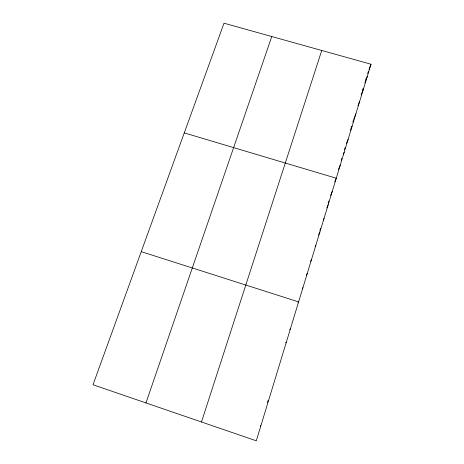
<?xml version="1.0" encoding="UTF-8"?>
<svg xmlns="http://www.w3.org/2000/svg" width="464" height="464" viewBox="0 0 464 464"><rect width="100%" height="100%" fill="white"/><g stroke="black" fill="none" stroke-linecap="round" stroke-linejoin="round"><path stroke-width="0.7" d="M267.438 402.497L268.07 400.42M319.893 230.37L320.502 228.375M328.222 203.029L328.848 200.97M341.243 160.295L341.858 158.282M344.491 149.64L345.1 147.651M350.97 128.377L351.602 126.312M352.86 122.177L353.493 120.112M362.593 90.242L363.208 88.23M365.858 79.53L366.467 77.534M367.685 73.544L368.288 71.543M370.991 64.223L256.296 440.8L93.009 384.755L224.008 23.2L370.991 64.223L368.996 69.548M201.469 421.979L321.738 50.477M145.963 402.926L271.771 36.528M364.843 82.859L367.268 76.45M361.16 94.946L363.509 88.781M357.953 105.815L359.722 101.222M353.701 119.422L355.9 113.773M350.453 130.477L352.043 126.434M346.364 143.689L348.151 139.212M343.244 154.524L344.224 152.099M338.389 169.673L340.263 165.103M334.73 181.9L336.267 178.228L184.266 132.89M330.53 195.466L332.236 191.47M326.813 207.918L328.164 204.833M323.292 220.023L324.058 218.318M318.472 235.028L319.911 231.93M315.189 246.778L315.729 245.665M310.567 261.377L311.506 259.527M306.379 275.129L307.243 273.522M302.238 288.857L302.94 287.645M297.958 302.893L298.601 301.902L141.236 251.656M289.669 329.544L290.435 328.703M285.633 342.797L286.3 342.281M260.669 425.291L260.698 426.341"/></g></svg>
